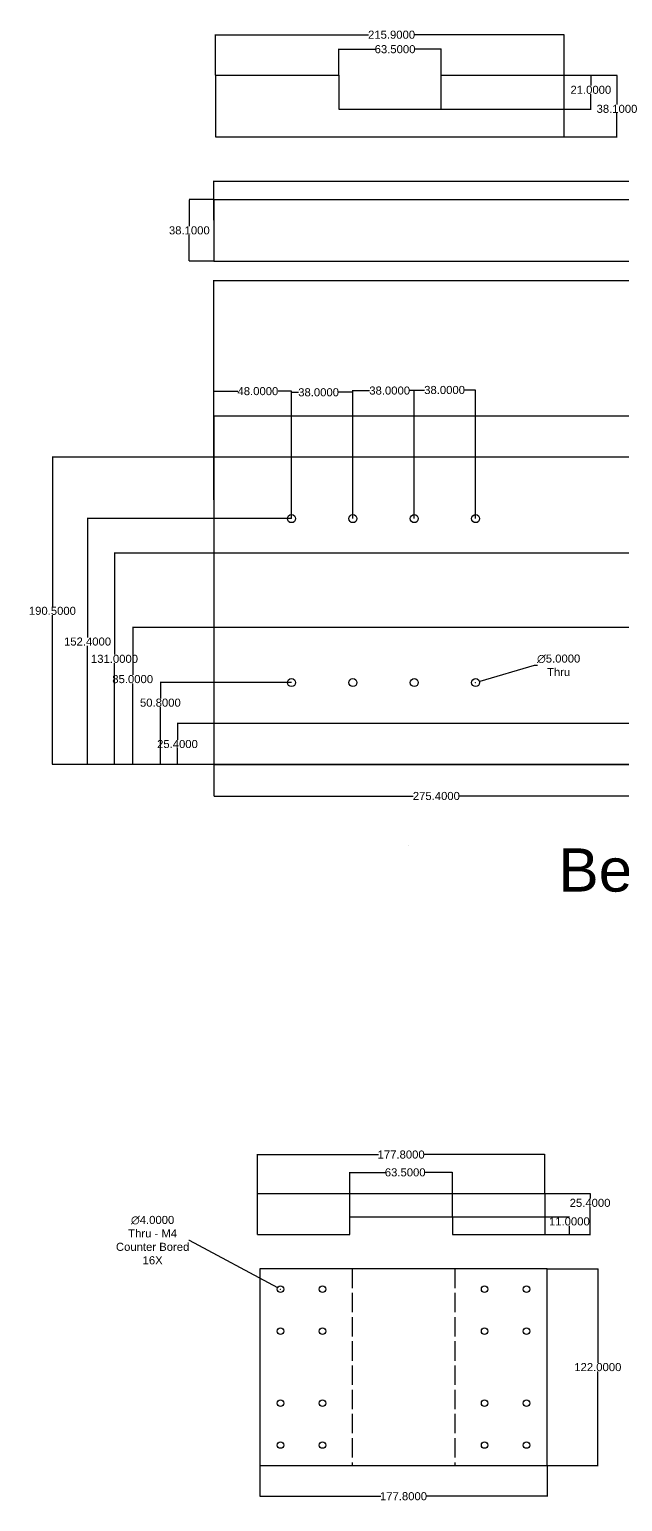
# Model space of a CAD drawing. Header units: inches. Extents: x -54 to 1859, y 85 to 1091.
# Drawn here: x -54 to 313, y 168 to 1081 of the extents above; entities that cross this region are included whole.
import ezdxf

# ---------------------------------------------------------------- set-up
doc = ezdxf.new("R2010")
doc.units = ezdxf.units.IN
doc.header["$MEASUREMENT"] = 0
doc.header["$PDMODE"] = 96
doc.linetypes.add('ACAD_ISO02W100', pattern=[15, 12, -3])
doc.styles.get("Standard").update_dxf_attribs({"font": 'arial.ttf'})
doc.dimstyles.get("Standard").update_dxf_attribs({"dimtxt": 5, "dimasz": 0.18, "dimexe": 0.18, "dimexo": 0.0625, "dimgap": 0.09, "dimtad": 0, "dimtih": 1, "dimtoh": 1, "dimdec": 4, "dimzin": 0, "dimdsep": 46, "dimtxsty": 'Standard', "dimcen": 0.09, "dimadec": 0, "dimazin": 0, "dimtfac": 1, "dimtdec": 4, "dimtofl": 0, "dimtmove": 0, "dimatfit": 3, "dimfxl": 1, "dimtolj": 1, "dimtzin": 0, "dimlwd": 30, "dimarcsym": 0})

# ---------------------------------------------------------------- blocks, each defined once
blk = doc.blocks.new('*U44')
blk.add_circle((0, 0), 2.5)
blk = doc.blocks.new('*U45')
at = {"color": 0, "linetype": 'ByBlock', "lineweight": -2, "transparency": 16777216}
for p in [(108, 677), (146, 677), (184, 677), (222, 677)]:
    blk.add_blockref('*U44', p, dxfattribs=at)
blk = doc.blocks.new('*U46')
blk.add_circle((0, 0), 2.5)
blk = doc.blocks.new('*U47')
at = {"color": 0, "linetype": 'ByBlock', "lineweight": -2, "transparency": 16777216}
for p in [(108, 789), (146, 789), (184, 789), (222, 789)]:
    blk.add_blockref('*U46', p, dxfattribs=at)
blk = doc.blocks.new('*D79')
at = {"color": 0, "lineweight": -2, "transparency": 16777216}
for p, q in [((60, 841.06), (60, 925.08)), ((669.6, 841.06), (669.6, 925.08))]:
    blk.add_line(p, q, dxfattribs=at)
at = {"color": 0, "lineweight": 30, "transparency": 16777216}
for p, q in [((60.18, 924.9), (351.81, 924.9)), ((669.42, 924.9), (380.53, 924.9))]:
    blk.add_line(p, q, dxfattribs=at)
at = {"color": 0, "transparency": 16777216}
for points in [[(60.18, 924.93), (60.18, 924.87), (60, 924.9)], [(669.42, 924.93), (669.42, 924.87), (669.6, 924.9)]]:
    blk.add_solid(points, dxfattribs=at)
at = {"layer": 'Defpoints', "color": 0, "transparency": 16777216}
for p in [(60, 924.9), (60, 841), (669.6, 841)]:
    blk.add_point(p, dxfattribs=at)
at = {"color": 0, "transparency": 16777216, "insert": (366.17, 924.9), "char_height": 5, "attachment_point": 5}
blk.add_mtext('\\A1;609.6000', dxfattribs=at)
blk = doc.blocks.new('*D80')
at = {"color": 0, "lineweight": -2, "transparency": 16777216}
for p, q in [((60, 789.06), (60, 856.55)), ((108, 777.46), (108, 856.55))]:
    blk.add_line(p, q, dxfattribs=at)
at = {"color": 0, "lineweight": 30, "transparency": 16777216}
for p, q in [((60.18, 856.37), (74.68, 856.37)), ((107.82, 856.37), (99.69, 856.37))]:
    blk.add_line(p, q, dxfattribs=at)
at = {"color": 0, "transparency": 16777216}
for points in [[(60.18, 856.4), (60.18, 856.34), (60, 856.37)], [(107.82, 856.4), (107.82, 856.34), (108, 856.37)]]:
    blk.add_solid(points, dxfattribs=at)
at = {"layer": 'Defpoints', "color": 0, "transparency": 16777216}
for p in [(60, 856.37), (60, 789), (108, 777.4)]:
    blk.add_point(p, dxfattribs=at)
at = {"color": 0, "transparency": 16777216, "insert": (87.18, 856.37), "char_height": 5, "attachment_point": 5}
blk.add_mtext('\\A1;48.0000', dxfattribs=at)
blk = doc.blocks.new('*D81')
at = {"color": 0, "lineweight": -2, "transparency": 16777216}
for p, q in [((108, 777.46), (108, 855.84)), ((146, 777.46), (146, 855.84))]:
    blk.add_line(p, q, dxfattribs=at)
at = {"color": 0, "lineweight": 30, "transparency": 16777216}
for p, q in [((108.18, 855.66), (112.37, 855.66)), ((145.82, 855.66), (137.17, 855.66))]:
    blk.add_line(p, q, dxfattribs=at)
at = {"color": 0, "transparency": 16777216}
for points in [[(108.18, 855.69), (108.18, 855.63), (108, 855.66)], [(145.82, 855.69), (145.82, 855.63), (146, 855.66)]]:
    blk.add_solid(points, dxfattribs=at)
at = {"layer": 'Defpoints', "color": 0, "transparency": 16777216}
for p in [(108, 855.66), (108, 777.4), (146, 777.4)]:
    blk.add_point(p, dxfattribs=at)
at = {"color": 0, "transparency": 16777216, "insert": (124.77, 855.66), "char_height": 5, "attachment_point": 5}
blk.add_mtext('\\A1;38.0000', dxfattribs=at)
blk = doc.blocks.new('*D82')
at = {"color": 0, "lineweight": -2, "transparency": 16777216}
for p, q in [((146, 777.46), (146, 856.91)), ((184, 777.46), (184, 856.91))]:
    blk.add_line(p, q, dxfattribs=at)
at = {"color": 0, "lineweight": 30, "transparency": 16777216}
for p, q in [((146.18, 856.73), (156.39, 856.73)), ((183.82, 856.73), (181.19, 856.73))]:
    blk.add_line(p, q, dxfattribs=at)
at = {"color": 0, "transparency": 16777216}
for points in [[(146.18, 856.76), (146.18, 856.7), (146, 856.73)], [(183.82, 856.76), (183.82, 856.7), (184, 856.73)]]:
    blk.add_solid(points, dxfattribs=at)
at = {"layer": 'Defpoints', "color": 0, "transparency": 16777216}
for p in [(146, 856.73), (146, 777.4), (184, 777.4)]:
    blk.add_point(p, dxfattribs=at)
at = {"color": 0, "transparency": 16777216, "insert": (168.79, 856.73), "char_height": 5, "attachment_point": 5}
blk.add_mtext('\\A1;38.0000', dxfattribs=at)
blk = doc.blocks.new('*D83')
at = {"color": 0, "lineweight": -2, "transparency": 16777216}
for p, q in [((184, 777.46), (184, 857.27)), ((222, 777.46), (222, 857.27))]:
    blk.add_line(p, q, dxfattribs=at)
at = {"color": 0, "lineweight": 30, "transparency": 16777216}
for p, q in [((184.18, 857.09), (190.39, 857.09)), ((221.82, 857.09), (215.19, 857.09))]:
    blk.add_line(p, q, dxfattribs=at)
at = {"color": 0, "transparency": 16777216}
for points in [[(184.18, 857.12), (184.18, 857.06), (184, 857.09)], [(221.82, 857.12), (221.82, 857.06), (222, 857.09)]]:
    blk.add_solid(points, dxfattribs=at)
at = {"layer": 'Defpoints', "color": 0, "transparency": 16777216}
for p in [(222, 857.09), (184, 777.4), (222, 777.4)]:
    blk.add_point(p, dxfattribs=at)
at = {"color": 0, "transparency": 16777216, "insert": (202.79, 857.09), "char_height": 5, "attachment_point": 5}
blk.add_mtext('\\A1;38.0000', dxfattribs=at)
blk = doc.blocks.new('*D84')
at = {"color": 0, "lineweight": -2, "transparency": 16777216}
for p, q in [((329.54, 710), (9.46, 710)), ((349.41, 625), (9.46, 625))]:
    blk.add_line(p, q, dxfattribs=at)
at = {"color": 0, "lineweight": 30, "transparency": 16777216}
for p, q in [((9.64, 709.82), (9.64, 680.58)), ((9.64, 625.18), (9.64, 675.29))]:
    blk.add_line(p, q, dxfattribs=at)
at = {"color": 0, "transparency": 16777216}
for points in [[(9.61, 709.82), (9.67, 709.82), (9.64, 710)], [(9.61, 625.18), (9.67, 625.18), (9.64, 625)]]:
    blk.add_solid(points, dxfattribs=at)
at = {"layer": 'Defpoints', "color": 0, "transparency": 16777216}
for p in [(329.6, 710), (9.64, 625), (349.48, 625)]:
    blk.add_point(p, dxfattribs=at)
at = {"color": 0, "transparency": 16777216, "insert": (9.64, 677.93), "char_height": 5, "attachment_point": 5}
blk.add_mtext('\\A1;85.0000', dxfattribs=at)
blk = doc.blocks.new('*D89')
at = {"color": 0, "lineweight": -2, "transparency": 16777216}
for p, q in [((107.94, 675.8), (26.61, 675.8)), ((107.94, 625), (26.61, 625))]:
    blk.add_line(p, q, dxfattribs=at)
at = {"color": 0, "lineweight": 30, "transparency": 16777216}
for p, q in [((26.79, 675.62), (26.79, 665.99)), ((26.79, 625.18), (26.79, 660.7))]:
    blk.add_line(p, q, dxfattribs=at)
at = {"color": 0, "transparency": 16777216}
for points in [[(26.76, 675.62), (26.82, 675.62), (26.79, 675.8)], [(26.76, 625.18), (26.82, 625.18), (26.79, 625)]]:
    blk.add_solid(points, dxfattribs=at)
at = {"layer": 'Defpoints', "color": 0, "transparency": 16777216}
for p in [(108, 675.8), (26.79, 625), (108, 625)]:
    blk.add_point(p, dxfattribs=at)
at = {"color": 0, "transparency": 16777216, "insert": (26.79, 663.34), "char_height": 5, "attachment_point": 5}
blk.add_mtext('\\A1;50.8000', dxfattribs=at)
blk = doc.blocks.new('*D90')
at = {"color": 0, "lineweight": -2, "transparency": 16777216}
for p, q in [((329.48, 756), (-1.8, 756)), ((327.04, 625), (-1.8, 625))]:
    blk.add_line(p, q, dxfattribs=at)
at = {"color": 0, "lineweight": 30, "transparency": 16777216}
for p, q in [((-1.62, 755.82), (-1.62, 693.14)), ((-1.62, 625.18), (-1.62, 687.86))]:
    blk.add_line(p, q, dxfattribs=at)
at = {"color": 0, "transparency": 16777216}
for points in [[(-1.65, 755.82), (-1.59, 755.82), (-1.62, 756)], [(-1.65, 625.18), (-1.59, 625.18), (-1.62, 625)]]:
    blk.add_solid(points, dxfattribs=at)
at = {"layer": 'Defpoints', "color": 0, "transparency": 16777216}
for p in [(329.54, 756), (-1.62, 625), (327.1, 625)]:
    blk.add_point(p, dxfattribs=at)
at = {"color": 0, "transparency": 16777216, "insert": (-1.62, 690.5), "char_height": 5, "attachment_point": 5}
blk.add_mtext('\\A1;131.0000', dxfattribs=at)
blk = doc.blocks.new('*D108')
at = {"color": 0, "lineweight": -2, "transparency": 16777216}
for p, q in [((60, 962.4), (60, 986.7)), ((669.6, 962.4), (669.6, 986.7))]:
    blk.add_line(p, q, dxfattribs=at)
at = {"color": 0, "lineweight": 30, "transparency": 16777216}
for p, q in [((60.18, 986.52), (350.44, 986.52)), ((669.42, 986.52), (379.16, 986.52))]:
    blk.add_line(p, q, dxfattribs=at)
at = {"color": 0, "transparency": 16777216}
for points in [[(60.18, 986.55), (60.18, 986.49), (60, 986.52)], [(669.42, 986.55), (669.42, 986.49), (669.6, 986.52)]]:
    blk.add_solid(points, dxfattribs=at)
at = {"layer": 'Defpoints', "color": 0, "transparency": 16777216}
for p in [(669.6, 986.52), (60, 962.34), (669.6, 962.34)]:
    blk.add_point(p, dxfattribs=at)
at = {"color": 0, "transparency": 16777216, "insert": (364.8, 986.52), "char_height": 5, "attachment_point": 5}
blk.add_mtext('\\A1;609.6000', dxfattribs=at)
blk = doc.blocks.new('*D113')
at = {"color": 0, "lineweight": 30, "transparency": 16777216}
for p, q in [((258.26, 686.48), (224.57, 676.56)), ((260.26, 686.48), (258.26, 686.48))]:
    blk.add_line(p, q, dxfattribs=at)
at = {"color": 0, "lineweight": -2, "transparency": 16777216}
for p, q in [((221.91, 675.8), (222.09, 675.8)), ((222, 675.71), (222, 675.89))]:
    blk.add_line(p, q, dxfattribs=at)
at = {"color": 0, "transparency": 16777216}
blk.add_solid([(224.56, 676.59), (224.58, 676.53), (224.4, 676.51)], dxfattribs=at)
at = {"layer": 'Defpoints', "color": 0, "transparency": 16777216}
for p in [(219.6, 675.09), (224.4, 676.51)]:
    blk.add_point(p, dxfattribs=at)
at = {"color": 0, "transparency": 16777216, "insert": (273.44, 686.48), "char_height": 5, "attachment_point": 5}
blk.add_mtext('\\A1;∅5.0000\\PThru ', dxfattribs=at)
blk = doc.blocks.new('*D127')
at = {"color": 0, "lineweight": -2, "transparency": 16777216}
for p, q in [((335.34, 650.4), (37.2, 650.4)), ((349.54, 625), (37.2, 625))]:
    blk.add_line(p, q, dxfattribs=at)
at = {"color": 0, "lineweight": 30, "transparency": 16777216}
for p, q in [((37.38, 650.22), (37.38, 640.34)), ((37.38, 625.18), (37.38, 635.06))]:
    blk.add_line(p, q, dxfattribs=at)
at = {"color": 0, "transparency": 16777216}
for points in [[(37.35, 650.22), (37.41, 650.22), (37.38, 650.4)], [(37.35, 625.18), (37.41, 625.18), (37.38, 625)]]:
    blk.add_solid(points, dxfattribs=at)
at = {"layer": 'Defpoints', "color": 0, "transparency": 16777216}
for p in [(335.4, 650.4), (37.38, 625), (349.6, 625)]:
    blk.add_point(p, dxfattribs=at)
at = {"color": 0, "transparency": 16777216, "insert": (37.38, 637.7), "char_height": 5, "attachment_point": 5}
blk.add_mtext('\\A1;25.4000', dxfattribs=at)
blk = doc.blocks.new('*D128')
at = {"color": 0, "lineweight": -2, "transparency": 16777216}
for p, q in [((335.34, 815.5), (-40.26, 815.5)), ((59.94, 625), (-40.26, 625))]:
    blk.add_line(p, q, dxfattribs=at)
at = {"color": 0, "lineweight": 30, "transparency": 16777216}
for p, q in [((-40.08, 815.32), (-40.08, 722.89)), ((-40.08, 625.18), (-40.08, 717.61))]:
    blk.add_line(p, q, dxfattribs=at)
at = {"color": 0, "transparency": 16777216}
for points in [[(-40.11, 815.32), (-40.05, 815.32), (-40.08, 815.5)], [(-40.11, 625.18), (-40.05, 625.18), (-40.08, 625)]]:
    blk.add_solid(points, dxfattribs=at)
at = {"layer": 'Defpoints', "color": 0, "transparency": 16777216}
for p in [(335.4, 815.5), (-40.08, 625), (60, 625)]:
    blk.add_point(p, dxfattribs=at)
at = {"color": 0, "transparency": 16777216, "insert": (-40.08, 720.25), "char_height": 5, "attachment_point": 5}
blk.add_mtext('\\A1;190.5000', dxfattribs=at)
blk = doc.blocks.new('*D129')
at = {"color": 0, "lineweight": -2, "transparency": 16777216}
for p, q in [((107.94, 777.4), (-18.48, 777.4)), ((59.94, 625), (-18.48, 625))]:
    blk.add_line(p, q, dxfattribs=at)
at = {"color": 0, "lineweight": 30, "transparency": 16777216}
for p, q in [((-18.3, 777.22), (-18.3, 703.84)), ((-18.3, 625.18), (-18.3, 698.56))]:
    blk.add_line(p, q, dxfattribs=at)
at = {"color": 0, "transparency": 16777216}
for points in [[(-18.33, 777.22), (-18.27, 777.22), (-18.3, 777.4)], [(-18.33, 625.18), (-18.27, 625.18), (-18.3, 625)]]:
    blk.add_solid(points, dxfattribs=at)
at = {"layer": 'Defpoints', "color": 0, "transparency": 16777216}
for p in [(108, 777.4), (-18.3, 625), (60, 625)]:
    blk.add_point(p, dxfattribs=at)
at = {"color": 0, "transparency": 16777216, "insert": (-18.3, 701.2), "char_height": 5, "attachment_point": 5}
blk.add_mtext('\\A1;152.4000', dxfattribs=at)
blk = doc.blocks.new('*D147')
at = {"color": 0, "lineweight": -2, "transparency": 16777216}
for p, q in [((335.4, 650.34), (335.4, 605.33)), ((60, 624.94), (60, 605.33))]:
    blk.add_line(p, q, dxfattribs=at)
at = {"color": 0, "lineweight": 30, "transparency": 16777216}
for p, q in [((60.18, 605.51), (183.31, 605.51)), ((335.22, 605.51), (212.09, 605.51))]:
    blk.add_line(p, q, dxfattribs=at)
at = {"color": 0, "transparency": 16777216}
for points in [[(60.18, 605.54), (60.18, 605.48), (60, 605.51)], [(335.22, 605.54), (335.22, 605.48), (335.4, 605.51)]]:
    blk.add_solid(points, dxfattribs=at)
at = {"layer": 'Defpoints', "color": 0, "transparency": 16777216}
for p in [(335.4, 650.4), (60, 625), (60, 605.51)]:
    blk.add_point(p, dxfattribs=at)
at = {"color": 0, "transparency": 16777216, "insert": (197.7, 605.51), "char_height": 5, "attachment_point": 5}
blk.add_mtext('\\A1;275.4000', dxfattribs=at)
blk = doc.blocks.new('*D178')
at = {"color": 0, "lineweight": -2, "transparency": 16777216}
for p, q in [((59.94, 975.04), (44.54, 975.04)), ((59.94, 936.94), (44.54, 936.94))]:
    blk.add_line(p, q, dxfattribs=at)
at = {"color": 0, "lineweight": 30, "transparency": 16777216}
for p, q in [((44.72, 974.86), (44.72, 958.63)), ((44.72, 937.12), (44.72, 953.34))]:
    blk.add_line(p, q, dxfattribs=at)
at = {"color": 0, "transparency": 16777216}
for points in [[(44.69, 974.86), (44.75, 974.86), (44.72, 975.04)], [(44.69, 937.12), (44.75, 937.12), (44.72, 936.94)]]:
    blk.add_solid(points, dxfattribs=at)
at = {"layer": 'Defpoints', "color": 0, "transparency": 16777216}
for p in [(44.72, 975.04), (60, 975.04), (60, 936.94)]:
    blk.add_point(p, dxfattribs=at)
at = {"color": 0, "transparency": 16777216, "insert": (44.72, 955.99), "char_height": 5, "attachment_point": 5}
blk.add_mtext('\\A1;38.1000', dxfattribs=at)
blk = doc.blocks.new('*D195')
at = {"color": 0, "lineweight": -2, "transparency": 16777216}
for p, q in [((276.98, 1052.11), (309.73, 1052.11)), ((276.98, 1014.01), (309.73, 1014.01))]:
    blk.add_line(p, q, dxfattribs=at)
at = {"color": 0, "lineweight": 30, "transparency": 16777216}
for p, q in [((309.55, 1051.93), (309.55, 1033.94)), ((309.55, 1014.19), (309.55, 1028.65))]:
    blk.add_line(p, q, dxfattribs=at)
at = {"color": 0, "transparency": 16777216}
for points in [[(309.52, 1051.93), (309.58, 1051.93), (309.55, 1052.11)], [(309.52, 1014.19), (309.58, 1014.19), (309.55, 1014.01)]]:
    blk.add_solid(points, dxfattribs=at)
at = {"layer": 'Defpoints', "color": 0, "transparency": 16777216}
for p in [(276.92, 1052.11), (276.92, 1014.01), (309.55, 1014.01)]:
    blk.add_point(p, dxfattribs=at)
at = {"color": 0, "transparency": 16777216, "insert": (309.55, 1031.29), "char_height": 5, "attachment_point": 5}
blk.add_mtext('\\A1;38.1000', dxfattribs=at)
blk = doc.blocks.new('*D196')
at = {"color": 0, "lineweight": -2, "transparency": 16777216}
for p, q in [((61.02, 1052.18), (61.02, 1077.41)), ((276.92, 1052.18), (276.92, 1077.41))]:
    blk.add_line(p, q, dxfattribs=at)
at = {"color": 0, "lineweight": 30, "transparency": 16777216}
for p, q in [((61.2, 1077.23), (155.58, 1077.23)), ((276.74, 1077.23), (184.35, 1077.23))]:
    blk.add_line(p, q, dxfattribs=at)
at = {"color": 0, "transparency": 16777216}
for points in [[(61.2, 1077.26), (61.2, 1077.2), (61.02, 1077.23)], [(276.74, 1077.26), (276.74, 1077.2), (276.92, 1077.23)]]:
    blk.add_solid(points, dxfattribs=at)
at = {"layer": 'Defpoints', "color": 0, "transparency": 16777216}
for p in [(276.92, 1077.23), (61.02, 1052.11), (276.92, 1052.11)]:
    blk.add_point(p, dxfattribs=at)
at = {"color": 0, "transparency": 16777216, "insert": (169.97, 1077.23), "char_height": 5, "attachment_point": 5}
blk.add_mtext('\\A1;215.9000', dxfattribs=at)
blk = doc.blocks.new('*D198')
at = {"color": 0, "lineweight": -2, "transparency": 16777216}
for p, q in [((137.27, 1052.11), (137.27, 1068.43)), ((200.77, 1052.11), (200.77, 1068.43))]:
    blk.add_line(p, q, dxfattribs=at)
at = {"color": 0, "lineweight": 30, "transparency": 16777216}
for p, q in [((137.45, 1068.25), (159.71, 1068.25)), ((200.59, 1068.25), (184.54, 1068.25))]:
    blk.add_line(p, q, dxfattribs=at)
at = {"color": 0, "transparency": 16777216}
for points in [[(137.45, 1068.28), (137.45, 1068.22), (137.27, 1068.25)], [(200.59, 1068.28), (200.59, 1068.22), (200.77, 1068.25)]]:
    blk.add_solid(points, dxfattribs=at)
at = {"layer": 'Defpoints', "color": 0, "transparency": 16777216}
for p in [(200.77, 1068.25), (137.27, 1052.05), (200.77, 1052.05)]:
    blk.add_point(p, dxfattribs=at)
at = {"color": 0, "transparency": 16777216, "insert": (172.12, 1068.25), "char_height": 5, "attachment_point": 5}
blk.add_mtext('\\A1;63.5000', dxfattribs=at)
blk = doc.blocks.new('*D199')
at = {"color": 0, "lineweight": -2, "transparency": 16777216}
for p, q in [((200.83, 1052.11), (293.54, 1052.11)), ((200.83, 1031.11), (293.54, 1031.11))]:
    blk.add_line(p, q, dxfattribs=at)
at = {"color": 0, "lineweight": 30, "transparency": 16777216}
for p, q in [((293.36, 1051.93), (293.36, 1045.73)), ((293.36, 1031.29), (293.36, 1040.44))]:
    blk.add_line(p, q, dxfattribs=at)
at = {"color": 0, "transparency": 16777216}
for points in [[(293.33, 1051.93), (293.39, 1051.93), (293.36, 1052.11)], [(293.33, 1031.29), (293.39, 1031.29), (293.36, 1031.11)]]:
    blk.add_solid(points, dxfattribs=at)
at = {"layer": 'Defpoints', "color": 0, "transparency": 16777216}
for p in [(200.77, 1052.11), (200.77, 1031.11), (293.36, 1031.11)]:
    blk.add_point(p, dxfattribs=at)
at = {"color": 0, "transparency": 16777216, "insert": (293.36, 1043.09), "char_height": 5, "attachment_point": 5}
blk.add_mtext('\\A1;21.0000', dxfattribs=at)
blk = doc.blocks.new('*D203')
at = {"color": 0, "lineweight": -2, "transparency": 16777216}
for p, q in [((88.45, 190.55), (88.45, 171.43)), ((266.25, 190.55), (266.25, 171.43))]:
    blk.add_line(p, q, dxfattribs=at)
at = {"color": 0, "lineweight": 30, "transparency": 16777216}
for p, q in [((88.63, 171.61), (163.24, 171.61)), ((266.07, 171.61), (191.46, 171.61))]:
    blk.add_line(p, q, dxfattribs=at)
at = {"color": 0, "transparency": 16777216}
for points in [[(88.63, 171.64), (88.63, 171.58), (88.45, 171.61)], [(266.07, 171.64), (266.07, 171.58), (266.25, 171.61)]]:
    blk.add_solid(points, dxfattribs=at)
at = {"layer": 'Defpoints', "color": 0, "transparency": 16777216}
for p in [(88.45, 190.62), (266.25, 190.62), (266.25, 171.61)]:
    blk.add_point(p, dxfattribs=at)
at = {"color": 0, "transparency": 16777216, "insert": (177.35, 171.61), "char_height": 5, "attachment_point": 5}
blk.add_mtext('\\A1;177.8000', dxfattribs=at)
blk = doc.blocks.new('*D204')
at = {"color": 0, "lineweight": -2, "transparency": 16777216}
for p, q in [((266.31, 312.62), (297.87, 312.62)), ((266.31, 190.62), (297.87, 190.62))]:
    blk.add_line(p, q, dxfattribs=at)
at = {"color": 0, "lineweight": 30, "transparency": 16777216}
for p, q in [((297.69, 312.44), (297.69, 254.26)), ((297.69, 190.8), (297.69, 248.97))]:
    blk.add_line(p, q, dxfattribs=at)
at = {"color": 0, "transparency": 16777216}
for points in [[(297.66, 312.44), (297.72, 312.44), (297.69, 312.62)], [(297.66, 190.8), (297.72, 190.8), (297.69, 190.62)]]:
    blk.add_solid(points, dxfattribs=at)
at = {"layer": 'Defpoints', "color": 0, "transparency": 16777216}
for p in [(266.25, 312.62), (266.25, 190.62), (297.69, 190.62)]:
    blk.add_point(p, dxfattribs=at)
at = {"color": 0, "transparency": 16777216, "insert": (297.69, 251.62), "char_height": 5, "attachment_point": 5}
blk.add_mtext('\\A1;122.0000', dxfattribs=at)
blk = doc.blocks.new('*D206')
at = {"color": 0, "lineweight": -2, "transparency": 16777216}
for p, q in [((86.99, 359.22), (86.99, 383.51)), ((264.79, 359.22), (264.79, 383.51))]:
    blk.add_line(p, q, dxfattribs=at)
at = {"color": 0, "lineweight": 30, "transparency": 16777216}
for p, q in [((87.17, 383.33), (161.78, 383.33)), ((264.61, 383.33), (190, 383.33))]:
    blk.add_line(p, q, dxfattribs=at)
at = {"color": 0, "transparency": 16777216}
for points in [[(87.17, 383.36), (87.17, 383.3), (86.99, 383.33)], [(264.61, 383.36), (264.61, 383.3), (264.79, 383.33)]]:
    blk.add_solid(points, dxfattribs=at)
at = {"layer": 'Defpoints', "color": 0, "transparency": 16777216}
for p in [(86.99, 383.33), (86.99, 359.16), (264.79, 359.16)]:
    blk.add_point(p, dxfattribs=at)
at = {"color": 0, "transparency": 16777216, "insert": (175.89, 383.33), "char_height": 5, "attachment_point": 5}
blk.add_mtext('\\A1;177.8000', dxfattribs=at)
blk = doc.blocks.new('*D208')
at = {"color": 0, "lineweight": 30, "transparency": 16777216}
for p, q in [((44.38, 330.3), (44.56, 330.3)), ((44.56, 330.3), (99.23, 300.95))]:
    blk.add_line(p, q, dxfattribs=at)
at = {"color": 0, "lineweight": -2, "transparency": 16777216}
for p, q in [((101.06, 299.92), (101.24, 299.92)), ((101.15, 299.83), (101.15, 300.01))]:
    blk.add_line(p, q, dxfattribs=at)
at = {"color": 0, "transparency": 16777216}
blk.add_solid([(99.25, 300.97), (99.22, 300.92), (99.39, 300.86)], dxfattribs=at)
at = {"layer": 'Defpoints', "color": 0, "transparency": 16777216}
for p in [(99.39, 300.86), (102.91, 298.97)]:
    blk.add_point(p, dxfattribs=at)
at = {"color": 0, "transparency": 16777216, "insert": (22, 330.3), "char_height": 5, "attachment_point": 5}
blk.add_mtext('\\A1;∅4.0000\\PThru - M4 \\PCounter Bored\\P16X', dxfattribs=at)
blk = doc.blocks.new('*D260')
at = {"color": 0, "lineweight": -2, "transparency": 16777216}
for p, q in [((144.14, 344.82), (144.14, 372.47)), ((207.64, 344.82), (207.64, 372.47))]:
    blk.add_line(p, q, dxfattribs=at)
at = {"color": 0, "lineweight": 30, "transparency": 16777216}
for p, q in [((144.32, 372.29), (165.99, 372.29)), ((207.46, 372.29), (190.82, 372.29))]:
    blk.add_line(p, q, dxfattribs=at)
at = {"color": 0, "transparency": 16777216}
for points in [[(144.32, 372.32), (144.32, 372.26), (144.14, 372.29)], [(207.46, 372.32), (207.46, 372.26), (207.64, 372.29)]]:
    blk.add_solid(points, dxfattribs=at)
at = {"layer": 'Defpoints', "color": 0, "transparency": 16777216}
for p in [(207.64, 372.29), (144.14, 344.76), (207.64, 344.76)]:
    blk.add_point(p, dxfattribs=at)
at = {"color": 0, "transparency": 16777216, "insert": (178.4, 372.29), "char_height": 5, "attachment_point": 5}
blk.add_mtext('\\A1;63.5000', dxfattribs=at)
blk = doc.blocks.new('*D261')
at = {"color": 0, "lineweight": -2, "transparency": 16777216}
for p, q in [((264.85, 359.16), (293.06, 359.16)), ((264.85, 333.76), (293.06, 333.76))]:
    blk.add_line(p, q, dxfattribs=at)
at = {"color": 0, "lineweight": 30, "transparency": 16777216}
for p, q in [((292.88, 358.98), (292.88, 356.04)), ((292.88, 333.94), (292.88, 350.76))]:
    blk.add_line(p, q, dxfattribs=at)
at = {"color": 0, "transparency": 16777216}
for points in [[(292.85, 358.98), (292.91, 358.98), (292.88, 359.16)], [(292.85, 333.94), (292.91, 333.94), (292.88, 333.76)]]:
    blk.add_solid(points, dxfattribs=at)
at = {"layer": 'Defpoints', "color": 0, "transparency": 16777216}
for p in [(264.79, 359.16), (292.88, 359.16), (264.79, 333.76)]:
    blk.add_point(p, dxfattribs=at)
at = {"color": 0, "transparency": 16777216, "insert": (292.88, 353.4), "char_height": 5, "attachment_point": 5}
blk.add_mtext('\\A1;25.4000', dxfattribs=at)
blk = doc.blocks.new('*D262')
at = {"color": 0, "lineweight": -2, "transparency": 16777216}
for p, q in [((207.7, 344.76), (280.24, 344.76)), ((207.7, 333.76), (280.24, 333.76))]:
    blk.add_line(p, q, dxfattribs=at)
at = {"color": 0, "lineweight": 30, "transparency": 16777216}
for p, q in [((280.06, 344.58), (280.06, 344.54)), ((280.06, 333.94), (280.06, 339.26))]:
    blk.add_line(p, q, dxfattribs=at)
at = {"color": 0, "transparency": 16777216}
for points in [[(280.03, 344.58), (280.09, 344.58), (280.06, 344.76)], [(280.03, 333.94), (280.09, 333.94), (280.06, 333.76)]]:
    blk.add_solid(points, dxfattribs=at)
at = {"layer": 'Defpoints', "color": 0, "transparency": 16777216}
for p in [(207.64, 344.76), (280.06, 344.76), (207.64, 333.76)]:
    blk.add_point(p, dxfattribs=at)
at = {"color": 0, "transparency": 16777216, "insert": (280.06, 341.9), "char_height": 5, "attachment_point": 5}
blk.add_mtext('\\A1;11.0000', dxfattribs=at)

msp = doc.modelspace()

# ---------------------------------------------------------------- linework, layer by layer
for p, q in [((61.01595, 1052.11442), (137.26595, 1052.11442)), ((61.01595, 1052.11442), (61.01595, 1014.01442)), ((137.26595, 1052.11442), (137.26595, 1035.01442)), ((137.26595, 1052.05192), (137.26595, 1031.11442)), ((200.76595, 1035.01442), (200.76595, 1052.11442)), ((200.76595, 1052.11442), (276.91595, 1052.11442)), ((200.76595, 1031.11442), (200.76595, 1052.11442)), ((276.91595, 1014.01442), (276.91595, 1052.11442)), ((137.26595, 1031.11442), (200.76595, 1031.11442)), ((61.01595, 1014.01442), (276.91595, 1014.01442)), ((86.98613, 333.75789), (86.98613, 359.15789)), ((86.98613, 359.15789), (264.78613, 359.15789)), ((264.78613, 359.15789), (264.78613, 333.75789)), ((144.13613, 333.75789), (144.13613, 344.75789)), ((144.13613, 344.75789), (207.63613, 344.75789)), ((207.63613, 344.75789), (207.63613, 333.75789)), ((86.98613, 333.75789), (144.13613, 333.75789)), ((207.63613, 333.75789), (264.78613, 333.75789))]:
    msp.add_line(p, q)
at = {"linetype": 'ACAD_ISO02W100'}
for p, q in [((145.60178, 312.61544), (145.60178, 190.61544)), ((209.10178, 312.61544), (209.10178, 190.61544))]:
    msp.add_line(p, q, dxfattribs=at)
for points in [[(60, 936.93665), (669.6, 936.93665), (669.6, 975.03665), (60, 975.03665)], [(60, 625), (669.6, 625), (669.6, 840.9), (60, 840.9)], [(88.45178, 190.61544), (266.25178, 190.61544), (266.25178, 312.61544), (88.45178, 312.61544)]]:
    msp.add_lwpolyline(points, close=True)
for centre in [(101.15178, 299.91544), (127.15178, 299.91544), (227.55178, 299.91544), (253.55178, 299.91544), (101.15178, 273.91544), (127.15178, 273.91544), (227.55178, 273.91544), (253.55178, 273.91544), (101.15178, 229.31544), (127.15178, 229.31544), (227.55178, 229.31544), (253.55178, 229.31544), (101.15178, 203.31544), (127.15178, 203.31544), (227.55178, 203.31544), (253.55178, 203.31544)]:
    msp.add_circle(centre, 2)

# ---------------------------------------------------------------- block references
for name, p in [('*U47', (0, -11.6)), ('*U45', (0, -1.2))]:
    msp.add_blockref(name, p)

# ---------------------------------------------------------------- texts
at = {"insert": (180.301, 574.8331), "char_height": 0.2, "attachment_point": 1}
msp.add_mtext_dynamic_manual_height_columns('Bed', width=350.8638409, gutter_width=1, heights=[0], dxfattribs=at)
at = {"insert": (273.29678, 573.06711), "char_height": 26.77533, "width": 197.4866162, "attachment_point": 1}
msp.add_mtext('Bed', dxfattribs=at)

# ---------------------------------------------------------------- dimensions: what is measured, and where the dimension line sits
for base, p1, p2, picture, middle in [((276.91595, 1077.2349), (61.01595, 1052.11442), (276.91595, 1052.11442), '*D196', (169.96501, 1077.2349)), ((200.76595, 1068.2482), (137.26595, 1052.05192), (200.76595, 1052.05192), '*D198', (172.12352, 1068.2482)), ((60, 924.90358), (669.6, 841), (60, 841), '*D79', (366.16752, 924.90358)), ((60, 856.37057), (108, 777.4), (60, 789), '*D80', (87.18482, 856.37057)), ((108, 855.65531), (146, 777.4), (108, 777.4), '*D81', (124.76589, 855.65531)), ((146, 856.7282), (184, 777.4), (146, 777.4), '*D82', (168.78943, 856.7282)), ((222, 857.08583), (184, 777.4), (222, 777.4), '*D83', (202.79134, 857.08583)), ((207.63613, 372.28558), (144.13613, 344.75789), (207.63613, 344.75789), '*D260', (178.40174, 372.28558))]:
    dim = msp.add_linear_dim(base=base, p1=p1, p2=p2, dimstyle='Standard')
    dim.commit()
    dim.dimension.update_dxf_attribs({"geometry": picture, "text_midpoint": middle, "dimtype": 160})
for base, p1, p2, picture, middle in [((293.36008, 1031.11442), (200.76595, 1052.11442), (200.76595, 1031.11442), '*D199', (293.36008, 1043.08545)), ((309.54894, 1014.01442), (276.91595, 1052.11442), (276.91595, 1014.01442), '*D195', (309.54894, 1031.29442)), ((9.63893, 625), (329.6, 710), (349.475, 625), '*D84', (9.63893, 677.93468)), ((26.79304, 625), (108, 675.8), (108, 625), '*D89', (26.79304, 663.34475)), ((292.87547, 359.15789), (264.78613, 333.75789), (264.78613, 359.15789), '*D261', (292.87547, 353.40016)), ((280.05905, 344.75789), (207.63613, 333.75789), (207.63613, 344.75789), '*D262', (280.05905, 341.90075))]:
    dim = msp.add_linear_dim(base=base, p1=p1, p2=p2, angle=90, dimstyle='Standard')
    dim.commit()
    dim.dimension.update_dxf_attribs({"geometry": picture, "text_midpoint": middle, "dimtype": 160})
for base, p1, p2, picture, middle in [((669.6, 986.51883), (60, 962.33665), (669.6, 962.33665), '*D108', (364.8, 986.51883)), ((60, 605.51313), (335.4, 650.39995), (60, 625), '*D147', (197.7, 605.51313)), ((86.98613, 383.33405), (264.78613, 359.15789), (86.98613, 359.15789), '*D206', (175.88613, 383.33405)), ((266.25178, 171.61026), (88.45178, 190.61544), (266.25178, 190.61544), '*D203', (177.35178, 171.61026))]:
    dim = msp.add_linear_dim(base=base, p1=p1, p2=p2, dimstyle='Standard')
    dim.commit()
    dim.dimension.update_dxf_attribs({"geometry": picture, "text_midpoint": middle})
for base, p1, p2, picture, middle in [((44.71778, 975.03665), (60, 936.93665), (60, 975.03665), '*D178', (44.71778, 955.98665)), ((-40.07759, 625), (335.4, 815.5), (60, 625), '*D128', (-40.07759, 720.25)), ((-18.30316, 625), (108, 777.4), (60, 625), '*D129', (-18.30316, 701.2)), ((-1.62089, 625), (329.5375, 756), (327.1, 625), '*D90', (-1.62089, 690.5)), ((37.375546, 625), (335.399996, 650.399951), (349.6, 625), '*D127', (37.375546, 637.699976)), ((297.69143, 190.61544), (266.25178, 312.61544), (266.25178, 190.61544), '*D204', (297.69143, 251.61544))]:
    dim = msp.add_linear_dim(base=base, p1=p1, p2=p2, angle=90, dimstyle='Standard')
    dim.commit()
    dim.dimension.update_dxf_attribs({"geometry": picture, "text_midpoint": middle})
for p1, p2, text, picture, middle in [((219.60194, 675.09338), (224.39806, 676.50662), '<>\\PThru ', '*D113', (273.44321, 686.48403)), ((102.91389, 298.96942), (99.38967, 300.86147), '<>\\PThru - M4 \\PCounter Bored\\P16X', '*D208', (21.99692, 330.30044))]:
    dim = msp.add_diameter_dim_2p(p1=p1, p2=p2, text=text, dimstyle='Standard')
    dim.commit()
    dim.dimension.update_dxf_attribs({"geometry": picture, "text_midpoint": middle, "dimtype": 163})

doc.saveas('drawing.dxf')
